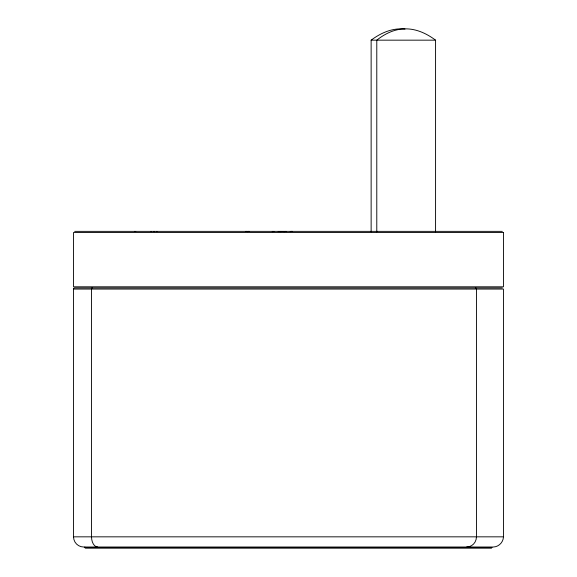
<?xml version="1.0" encoding="UTF-8"?>
<svg xmlns="http://www.w3.org/2000/svg" width="577" height="577" viewBox="0 0 577 577"><rect width="100%" height="100%" fill="white"/><g stroke="black" fill="none" stroke-linecap="round" stroke-linejoin="round"><path stroke-width="0.87" d="M503.461 536.834L503.461 289.063L73.539 289.063L73.539 536.834A10.184 10.184 0 0 0 83.723 547.018L493.256 547.018C498.716 546.917 503.31 542.279 503.461 536.834L73.539 536.834M280.249 231.673L281.057 231.363M272.358 231.673L272.726 231.363M290.224 231.673L290.599 231.363M284.822 231.673L285.204 231.363M153.915 231.673L154.369 231.363M281.035 231.673L281.504 231.363M151.109 231.673L151.6 231.363M278.215 231.673L278.72 231.363M279.715 231.673L280.22 231.363M371.134 231.795L371.134 40.166C378.195 34.908 386.273 30.682 395.05 29.312A51.05 44.047 -80.1 0 1 405.004 29.059M291.399 231.363L292.272 231.363M291.226 231.5L290.974 231.37M248.528 231.363L249.351 231.435M371.134 40.166L435.577 40.166L435.577 231.795M74.671 231.363L502.336 231.363M502.336 287.937L74.671 287.937A1.132 1.132 0 0 0 73.539 289.063M84.855 547.018L84.855 547.587L492.123 547.587M491.554 548.15L85.418 548.15L84.855 547.638M245.917 231.363L246.956 231.5M134.751 231.363L135.746 231.5M272.272 231.363L272.777 231.673M246.819 231.363L247.317 231.673M283.934 231.363L284.418 231.673M154.153 231.363L154.636 231.673M156.439 231.363L156.901 231.673M282.946 231.363L283.401 231.673M285.68 231.363L286.062 231.673M273.527 231.363L273.895 231.673M435.577 40.166C428.516 34.908 420.438 30.682 411.661 29.312A51.05 44.047 80.1 0 0 399.753 29.312C391.256 30.646 383.453 34.844 376.788 40.166L376.788 231.795M92.212 287.937A1.132 0.685 -89.9 0 0 91.527 289.063L91.527 536.834A10.184 6.138 90 0 0 97.664 547.018M475.354 287.937A1.132 1.089 -90 0 1 476.443 289.063L476.443 536.834A10.184 9.787 90 0 1 466.656 547.018M503.461 232.495L73.539 232.495L73.539 286.805L503.461 286.805L503.461 232.495"/></g></svg>
